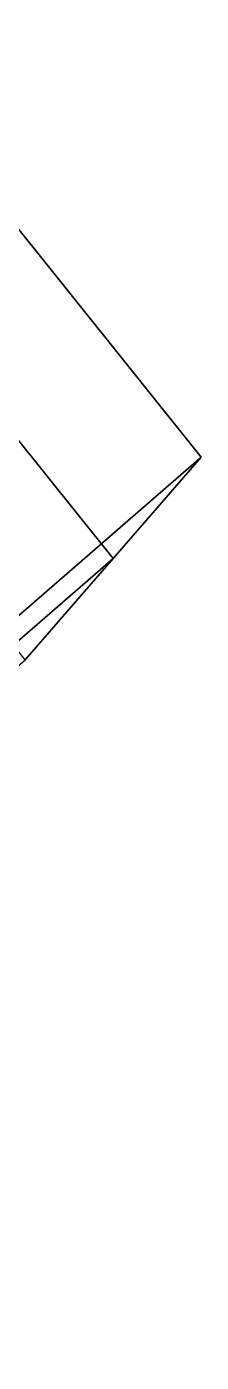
# Model space of a CAD drawing. Extents: x -1.38 to 1.31, y -1.39 to 1.48.
# Drawn here: x -0.3009 to -0.2783, y -0.5633 to -0.3912 of the extents above; entities that cross this region are included whole.
import ezdxf

# ---------------------------------------------------------------- set-up
doc = ezdxf.new("R2010")
doc.units = 0

msp = doc.modelspace()

# ---------------------------------------------------------------- linework, layer by layer
for points in [[(-0.50758, -0.52936, 1.13193), (-0.49058, -0.54641, 1.13343), (-0.28663, -0.36926, 0.92656), (-0.30386, -0.35241, 0.92529)], [(-0.49762, -0.55415, 1.12344), (-0.29497, -0.37813, 0.91788), (-0.28663, -0.36926, 0.92656), (-0.49058, -0.54641, 1.13343)], [(-0.49762, -0.55415, 1.12344), (-0.50466, -0.56188, 1.11344), (-0.3033, -0.38699, 0.90921), (-0.29497, -0.37813, 0.91788)], [(-0.60142, -0.63423, 1.38095), (-0.5548, -0.6866, 1.37461), (-0.27834, -0.44666, 1.09436), (-0.3223, -0.3919, 1.09792)], [(-0.33365, -0.40497, 1.07553), (-0.3223, -0.3919, 1.09792), (-0.27834, -0.44666, 1.09436), (-0.2897, -0.45974, 1.07197)], [(-0.33365, -0.40497, 1.07553), (-0.2897, -0.45974, 1.07197), (-0.30105, -0.47281, 1.04958), (-0.34501, -0.41805, 1.05314)], [(-0.56616, -0.69968, 1.35222), (-0.2897, -0.45974, 1.07197), (-0.27834, -0.44666, 1.09436), (-0.5548, -0.6866, 1.37461)], [(-0.56616, -0.69968, 1.35222), (-0.57751, -0.71275, 1.32983), (-0.30105, -0.47281, 1.04958), (-0.2897, -0.45974, 1.07197)]]:
    msp.add_3dface(points)

doc.saveas('drawing.dxf')
